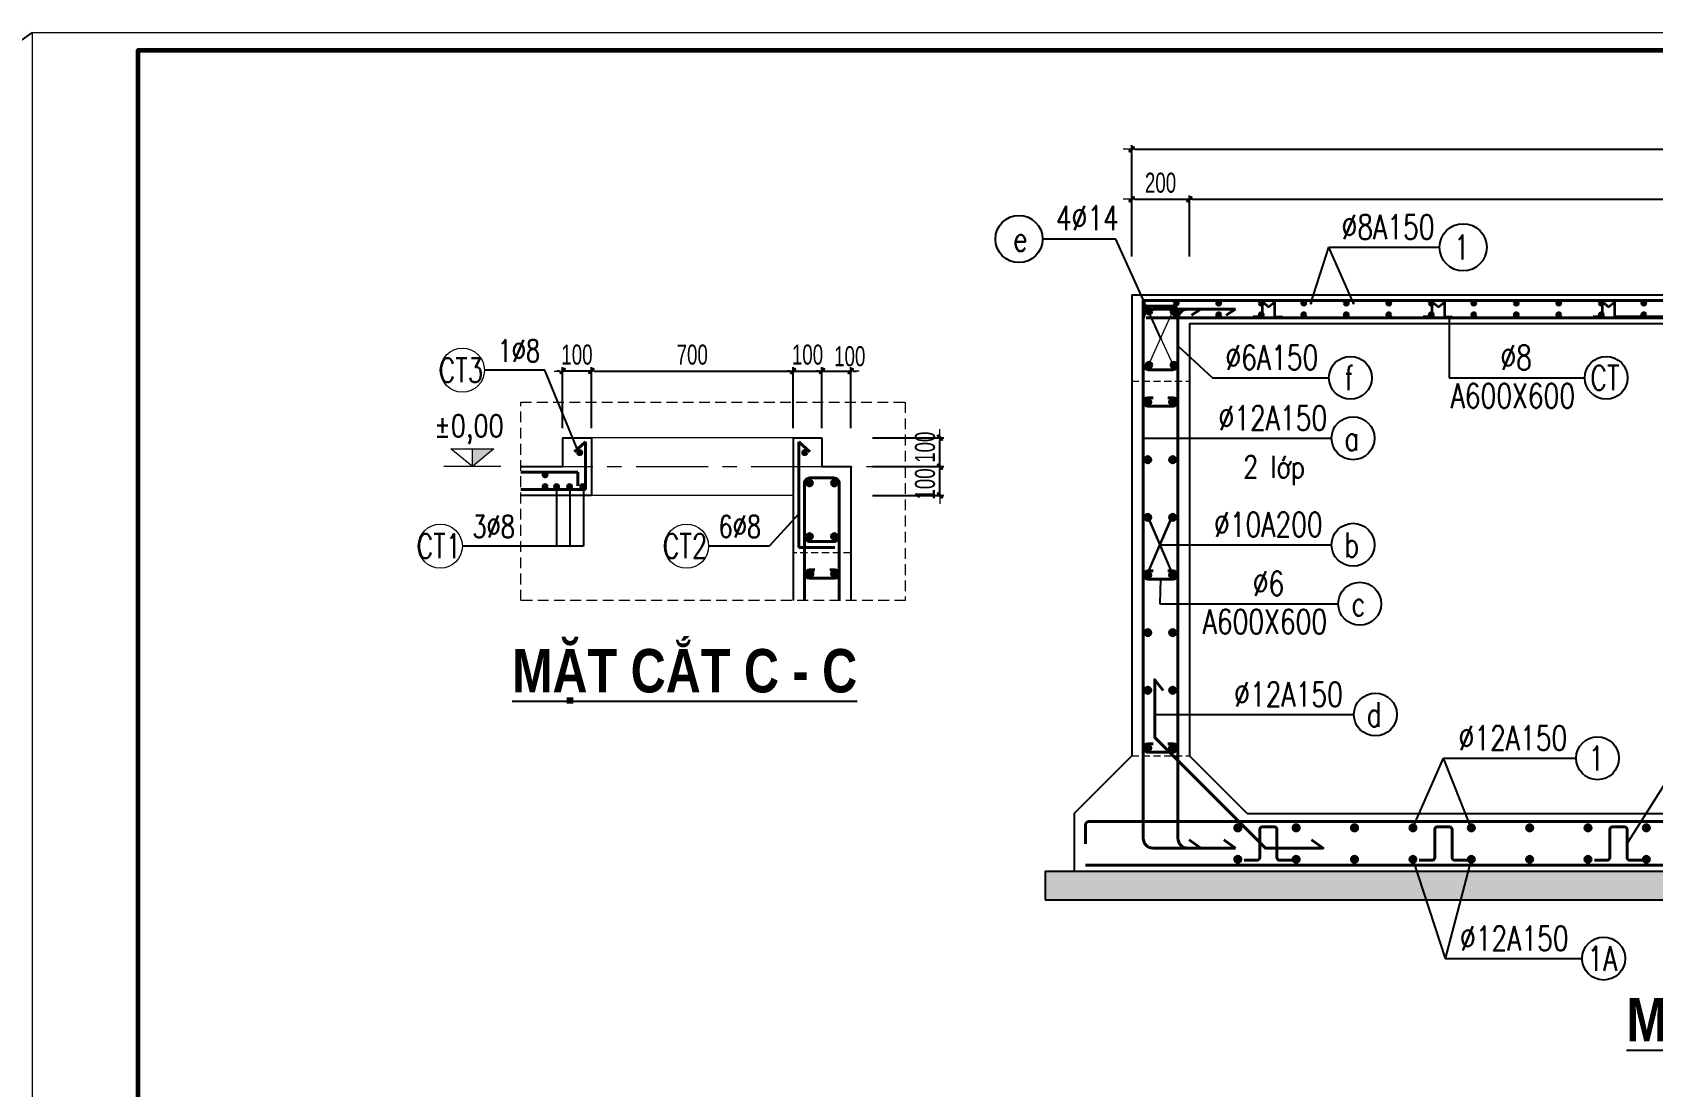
# Model space of a CAD drawing. Header units: millimetres. Extents: x -85362 to 12792, y -54701 to -36522.
# Drawn here: x -38622 to -27378, y -43838 to -36522 of the extents above; entities that cross this region are included whole.
import ezdxf
from ezdxf.enums import TextEntityAlignment as Align

# ---------------------------------------------------------------- set-up
doc = ezdxf.new("R2010")
doc.units = ezdxf.units.MM
doc.header["$MEASUREMENT"] = 0
doc.header["$PDMODE"] = 32
for name, pattern in [('CENTERX2', [4, 2.5, -0.5, 0.5, -0.5]), ('DASHDOT', [1, 0.5, -0.25, 0, -0.25]), ('HIDDEN', [0.375, 0.25, -0.125])]:
    doc.linetypes.add(name, pattern=pattern)
doc.layers.get('Defpoints').update_dxf_attribs({"color": 1})
for name, color, linetype, lineweight in [('06', 6, 'Continuous', 40), ('EG Net dam2', 6, 'Continuous', 35), ('EG Text2', 7, 'Continuous', 20), ('Khungten_LCDI', 7, 'Continuous', 5), ('LC Dim', 8, 'Continuous', 18), ('LC Hatch', 252, 'Continuous', 9), ('LC MANH DUT', 35, 'HIDDEN', 5), ('LC Net dam 1', 30, 'Continuous', 30), ('LC Net dam2', 6, 'Continuous', 40), ('LC Net manh', 239, 'Continuous', 5), ('LC Net thay', 7, 'Continuous', 25), ('LC Net truc', 79, 'DASHDOT', 13), ('LC Text1', 3, 'Continuous', 20), ('LC Text2', 7, 'Continuous', 25), ('Thep', 3, 'Continuous', 40)]:
    doc.layers.add(name, color=color, linetype=linetype, lineweight=lineweight)
doc.layers.add('KCS_Plotter', color=11, linetype='Continuous', plot=False)
doc.styles.add('HOATBIF', font='hoatbif.shx', dxfattribs={"width": 0.7})
doc.styles.add('Khungten', font='', dxfattribs={"width": 0.9, "height": 5000})
doc.styles.add('LC 1', font='')
doc.styles.add('LC 3', font='vnsimli.shx', dxfattribs={"width": 0.75})
doc.styles.add('LC3', font='', dxfattribs={"width": 0.8})
doc.styles.add('T1', font='Vnsimli.shx', dxfattribs={"width": 0.8})
doc.styles.add('Title', font='', dxfattribs={"width": 0.8})
doc.styles.get('Khungten').set_extended_font_data('.VnAvantH')
doc.styles.get('LC 1').set_extended_font_data('.VnAvantH', bold=True)
doc.styles.get('LC3').set_extended_font_data('.VnArialH', bold=True)
doc.styles.get('Title').set_extended_font_data('.VnBlackH')
doc.dimstyles.new('MONG', dxfattribs={"dimscale": 50, "dimtxt": 2.5, "dimasz": 0.35, "dimexe": 0.5, "dimexo": 0, "dimgap": 0.8, "dimtad": 1, "dimdec": 0, "dimzin": 0, "dimdsep": 46, "dimtxsty": 'HOATBIF', "dimblk1": 'DOT', "dimblk2": 'DOT', "dimsah": 1, "dimcen": -1, "dimdle": 1, "dimclrd": 256, "dimclre": 256, "dimclrt": 4, "dimadec": 3, "dimazin": 2, "dimtfac": 0.333333, "dimtdec": 0, "dimtix": 1, "dimtmove": 2, "dimatfit": 3, "dimldrblk": 'DOT', "dimfxl": 1, "dimtvp": 0.833333, "dimtolj": 1, "dimtzin": 0, "dimarcsym": 0})

# ---------------------------------------------------------------- blocks, each defined once
blk = doc.blocks.new('thep1')
at = {"layer": '06'}
for p, q in [((-38351, -70262), (-38267, -70346)), ((-38351, -70346), (-38267, -70262)), ((-38309, -70244), (-38309, -70364)), ((-38369, -70304), (-38249, -70304))]:
    blk.add_line(p, q, dxfattribs=at)
blk.add_circle((-38309, -70304), 60, dxfattribs=at)
blk = doc.blocks.new('DOT')
at = {"layer": 'LC Dim'}
blk.add_line((-3, 0), (3, 0), dxfattribs=at)
at = {"layer": 'LC Dim', "color": 4}
blk.add_line((-1, -1), (1, 1), dxfattribs=at)
blk.add_lwpolyline([(0.5, 1), (-1, -0.5), (-0.5, -1), (1, 0.5)], close=True, dxfattribs=at)
blk = doc.blocks.new('*D178')
at = {"layer": 'Defpoints', "color": 0, "ltscale": 2, "transparency": 16777216}
for p in [(-33143, -38872), (-33343, -39269), (-33143, -39269)]:
    blk.add_point(p, dxfattribs=at)
at = {"layer": 'LC Dim', "lineweight": -2, "ltscale": 2, "transparency": 16777216}
for p, q in [((-33363, -38872), (-33382, -38872)), ((-33343, -39269), (-33343, -38845)), ((-33343, -38872), (-33143, -38872)), ((-33143, -39269), (-33143, -38845)), ((-33124, -38872), (-33104, -38872))]:
    blk.add_line(p, q, dxfattribs=at)
at = {"layer": 'LC Dim', "lineweight": -2, "ltscale": 2, "transparency": 16777216, "xscale": 19.46, "yscale": 19.46, "zscale": 19.46}
blk.add_blockref('DOT', (-33343, -38872), dxfattribs=at)
at = {"layer": 'LC Dim', "lineweight": -2, "ltscale": 2, "transparency": 16777216, "xscale": 19.46, "yscale": 19.46, "zscale": 19.46, "rotation": 180}
blk.add_blockref('DOT', (-33143, -38872), dxfattribs=at)
at = {"layer": 'LC Dim', "color": 4, "ltscale": 2, "transparency": 16777216, "insert": (-33243, -38759), "char_height": 139, "attachment_point": 5, "style": 'HOATBIF'}
blk.add_mtext('\\A1;100', dxfattribs=at)
blk = doc.blocks.new('*D179')
at = {"layer": 'Defpoints', "color": 0, "ltscale": 2, "transparency": 16777216}
for p in [(-32791, -39535), (-32324, -39535), (-32791, -39735)]:
    blk.add_point(p, dxfattribs=at)
at = {"layer": 'LC Dim', "lineweight": -2, "ltscale": 2, "transparency": 16777216}
for p, q in [((-32791, -39535), (-32297, -39535)), ((-32324, -39715), (-32324, -39554)), ((-32791, -39735), (-32297, -39735))]:
    blk.add_line(p, q, dxfattribs=at)
at = {"layer": 'LC Dim', "lineweight": -2, "ltscale": 2, "transparency": 16777216, "xscale": 19.46, "yscale": 19.46, "zscale": 19.46}
for p, rotation in [((-32324, -39535), 90), ((-32324, -39735), 270)]:
    blk.add_blockref('DOT', p, dxfattribs=dict(at, rotation=rotation))
at = {"layer": 'LC Dim', "color": 4, "ltscale": 2, "transparency": 16777216, "insert": (-32427, -39656), "char_height": 139, "attachment_point": 5, "rotation": 90, "style": 'HOATBIF'}
blk.add_mtext('\\A1;100', dxfattribs=at)
blk = doc.blocks.new('Caodo1')
at = {"layer": 'LC Text1'}
blk.add_hatch(color=4, dxfattribs=at).paths.add_polyline_path([(0, 200), (0, 0), (243, 200)])
at = {"layer": 'LC Text1', "color": 4}
for p, q in [((0, 0), (0, 200)), ((324, 0), (-324, 0))]:
    blk.add_line(p, q, dxfattribs=at)
blk.add_lwpolyline([(-243, 200), (243, 200), (0, 0), (0, 0)], close=True, dxfattribs=at)
at = {"layer": 'LC Text1', "color": 4, "style": 'T1', "width": 0.8}
blk.add_attdef('%%P0,00', text='', height=250, dxfattribs=at).set_placement((-39, 460), align=Align.MIDDLE_CENTER)
blk = doc.blocks.new('lcdi fix')
at = {"layer": 'Defpoints', "lineweight": 0}
blk.add_lwpolyline([(-1200, -14850), (-1200, 14850), (40800, 14850), (40800, -14850)], close=True, dxfattribs=at)
at = {"layer": 'Khungten_LCDI', "color": 5, "lineweight": 60}
blk.add_lwpolyline([(0, -14650), (0, 14650), (40600, 14650), (40600, -14650)], close=True, dxfattribs=at)
at = {"color": 7, "style": 'Khungten', "width": 0.8}
for tag, p in [('REVISION', (39499, -10746)), ('NGAYHT', (39546, -11609))]:
    blk.add_attdef(tag, text='', height=200, dxfattribs=at).set_placement(p, align=Align.CENTER)
at = {"layer": 'LC Text1', "style": 'Title', "width": 1.485915}
for tag, p, p2 in [('TENBANVE1', (36913, -8886), (40339, -8886)), ('TENBANVE2', (36913, -9562), (40339, -9562))]:
    blk.add_attdef(tag, text='', height=250, dxfattribs=at).set_placement(p, p2, align=Align.FIT)
at = {"layer": 'LC Text1', "style": 'Title', "width": 0.7}
blk.add_attdef('SOBANVE', text='', height=250, dxfattribs=at).set_placement((39562, -13896), align=Align.CENTER)
blk = doc.blocks.new('*U128')
at = {"layer": 'Thep'}
for p, xscale, yscale, zscale, rotation in [((25223, 13791), -0.3599999999860302, 0.3600000000558794, 0.36, 270), ((-25223, 13791), 0.3599999999860302, 0.3599999999860302, 0.3599999999860302, 90.00000000000001)]:
    blk.add_blockref('thep1', p, dxfattribs=dict(at, xscale=xscale, yscale=yscale, zscale=zscale, rotation=rotation))
blk = doc.blocks.new('*U127')
at = {"layer": 'LC Net dam 1', "color": 0, "linetype": 'ByBlock', "lineweight": -2, "transparency": 16777216}
for p in [(0, 2400), (0, 2000), (0, 1600), (0, 1200), (0, 800), (0, 400), (0, 0)]:
    blk.add_blockref('*U128', p, dxfattribs=at)
blk = doc.blocks.new('*D150')
at = {"layer": 'Defpoints', "color": 0, "ltscale": 2, "transparency": 16777216}
for p in [(-30593, -37680), (-30993, -38077), (-30593, -38077)]:
    blk.add_point(p, dxfattribs=at)
at = {"layer": 'LC Dim', "lineweight": -2, "ltscale": 2, "transparency": 16777216}
for p, q in [((-30993, -38077), (-30993, -37653)), ((-30593, -38077), (-30593, -37653)), ((-30973, -37680), (-30612, -37680))]:
    blk.add_line(p, q, dxfattribs=at)
at = {"layer": 'LC Dim', "lineweight": -2, "ltscale": 2, "transparency": 16777216, "xscale": 19.46, "yscale": 19.46, "zscale": 19.46, "rotation": 180}
blk.add_blockref('DOT', (-30993, -37680), dxfattribs=at)
at = {"layer": 'LC Dim', "lineweight": -2, "ltscale": 2, "transparency": 16777216, "xscale": 19.46, "yscale": 19.46, "zscale": 19.46}
blk.add_blockref('DOT', (-30593, -37680), dxfattribs=at)
at = {"layer": 'LC Dim', "color": 4, "ltscale": 2, "transparency": 16777216, "insert": (-30793, -37566), "char_height": 139, "attachment_point": 5, "style": 'HOATBIF'}
blk.add_mtext('\\A1;200', dxfattribs=at)
blk = doc.blocks.new('*D151')
at = {"layer": 'Defpoints', "color": 0, "ltscale": 2, "transparency": 16777216}
for p in [(-22393, -37680), (-30593, -38077), (-22393, -38077)]:
    blk.add_point(p, dxfattribs=at)
at = {"layer": 'LC Dim', "lineweight": -2, "ltscale": 2, "transparency": 16777216}
for p, q in [((-30593, -38077), (-30593, -37653)), ((-22393, -38077), (-22393, -37653)), ((-30573, -37680), (-22412, -37680))]:
    blk.add_line(p, q, dxfattribs=at)
at = {"layer": 'LC Dim', "lineweight": -2, "ltscale": 2, "transparency": 16777216, "xscale": 19.46, "yscale": 19.46, "zscale": 19.46, "rotation": 180}
blk.add_blockref('DOT', (-30593, -37680), dxfattribs=at)
at = {"layer": 'LC Dim', "lineweight": -2, "ltscale": 2, "transparency": 16777216, "xscale": 19.46, "yscale": 19.46, "zscale": 19.46}
blk.add_blockref('DOT', (-22393, -37680), dxfattribs=at)
at = {"layer": 'LC Dim', "color": 4, "ltscale": 2, "transparency": 16777216, "insert": (-26493, -37566), "char_height": 139, "attachment_point": 5, "style": 'HOATBIF'}
blk.add_mtext('\\A1;4100', dxfattribs=at)
blk = doc.blocks.new('*D153')
at = {"layer": 'Defpoints', "color": 0, "ltscale": 2, "transparency": 16777216}
for p in [(-21993, -37333), (-30993, -38077), (-21993, -38077)]:
    blk.add_point(p, dxfattribs=at)
at = {"layer": 'LC Dim', "lineweight": -2, "ltscale": 2, "transparency": 16777216}
for p, q in [((-30993, -38077), (-30993, -37305)), ((-21993, -38077), (-21993, -37305)), ((-30973, -37333), (-22012, -37333))]:
    blk.add_line(p, q, dxfattribs=at)
at = {"layer": 'LC Dim', "lineweight": -2, "ltscale": 2, "transparency": 16777216, "xscale": 19.46, "yscale": 19.46, "zscale": 19.46, "rotation": 180}
blk.add_blockref('DOT', (-30993, -37333), dxfattribs=at)
at = {"layer": 'LC Dim', "lineweight": -2, "ltscale": 2, "transparency": 16777216, "xscale": 19.46, "yscale": 19.46, "zscale": 19.46}
blk.add_blockref('DOT', (-21993, -37333), dxfattribs=at)
at = {"layer": 'LC Dim', "color": 4, "ltscale": 2, "transparency": 16777216, "insert": (-26493, -37219), "char_height": 139, "attachment_point": 5, "style": 'HOATBIF'}
blk.add_mtext('\\A1;4500', dxfattribs=at)
blk = doc.blocks.new('TIEUDE1')
at = {"layer": 'LC Text2', "color": 7, "style": 'LC 1'}
blk.add_attdef('TIªU§Ò', text='', height=5, dxfattribs=at).set_placement((0, 0), align=Align.BOTTOM_CENTER)
blk.add_attdef('TL', text='', height=3, dxfattribs=at).set_placement((0, -2), align=Align.TOP_CENTER)
blk = doc.blocks.new('*D136')
at = {"layer": 'Defpoints', "color": 0, "ltscale": 2, "transparency": 16777216}
for p in [(-33343, -38872), (-34743, -39269), (-33343, -39269)]:
    blk.add_point(p, dxfattribs=at)
at = {"layer": 'LC Dim', "lineweight": -2, "ltscale": 2, "transparency": 16777216}
for p, q in [((-34743, -39269), (-34743, -38845)), ((-34724, -38872), (-33363, -38872)), ((-33343, -39269), (-33343, -38845))]:
    blk.add_line(p, q, dxfattribs=at)
at = {"layer": 'LC Dim', "lineweight": -2, "ltscale": 2, "transparency": 16777216, "xscale": 19.46, "yscale": 19.46, "zscale": 19.46, "rotation": 180}
blk.add_blockref('DOT', (-34743, -38872), dxfattribs=at)
at = {"layer": 'LC Dim', "lineweight": -2, "ltscale": 2, "transparency": 16777216, "xscale": 19.46, "yscale": 19.46, "zscale": 19.46}
blk.add_blockref('DOT', (-33343, -38872), dxfattribs=at)
at = {"layer": 'LC Dim', "color": 4, "ltscale": 2, "transparency": 16777216, "insert": (-34043, -38759), "char_height": 139, "attachment_point": 5, "style": 'HOATBIF'}
blk.add_mtext('\\A1;700', dxfattribs=at)
blk = doc.blocks.new('*D137')
at = {"layer": 'Defpoints', "color": 0, "ltscale": 2, "transparency": 16777216}
for p in [(-34943, -38872), (-34943, -39269), (-34743, -39269)]:
    blk.add_point(p, dxfattribs=at)
at = {"layer": 'LC Dim', "lineweight": -2, "ltscale": 2, "transparency": 16777216}
for p, q in [((-34963, -38872), (-34982, -38872)), ((-34943, -39269), (-34943, -38845)), ((-34743, -38872), (-34943, -38872)), ((-34743, -39269), (-34743, -38845)), ((-34724, -38872), (-34704, -38872))]:
    blk.add_line(p, q, dxfattribs=at)
at = {"layer": 'LC Dim', "lineweight": -2, "ltscale": 2, "transparency": 16777216, "xscale": 19.46, "yscale": 19.46, "zscale": 19.46}
blk.add_blockref('DOT', (-34943, -38872), dxfattribs=at)
at = {"layer": 'LC Dim', "lineweight": -2, "ltscale": 2, "transparency": 16777216, "xscale": 19.46, "yscale": 19.46, "zscale": 19.46, "rotation": 180}
blk.add_blockref('DOT', (-34743, -38872), dxfattribs=at)
at = {"layer": 'LC Dim', "color": 4, "ltscale": 2, "transparency": 16777216, "insert": (-34843, -38759), "char_height": 139, "attachment_point": 5, "style": 'HOATBIF'}
blk.add_mtext('\\A1;100', dxfattribs=at)
blk = doc.blocks.new('*D138')
at = {"layer": 'Defpoints', "color": 0, "ltscale": 2, "transparency": 16777216}
for p in [(-32791, -39335), (-32324, -39335), (-32791, -39535)]:
    blk.add_point(p, dxfattribs=at)
at = {"layer": 'LC Dim', "lineweight": -2, "ltscale": 2, "transparency": 16777216}
for p, q in [((-32791, -39335), (-32297, -39335)), ((-32324, -39515), (-32324, -39354)), ((-32791, -39535), (-32297, -39535))]:
    blk.add_line(p, q, dxfattribs=at)
at = {"layer": 'LC Dim', "lineweight": -2, "ltscale": 2, "transparency": 16777216, "xscale": 19.46, "yscale": 19.46, "zscale": 19.46}
for p, rotation in [((-32324, -39335), 90), ((-32324, -39535), 270)]:
    blk.add_blockref('DOT', p, dxfattribs=dict(at, rotation=rotation))
at = {"layer": 'LC Dim', "color": 4, "ltscale": 2, "transparency": 16777216, "insert": (-32427, -39401), "char_height": 139, "attachment_point": 5, "rotation": 90, "style": 'HOATBIF'}
blk.add_mtext('\\A1;100', dxfattribs=at)
blk = doc.blocks.new('*D139')
at = {"layer": 'Defpoints', "color": 0, "ltscale": 2, "transparency": 16777216}
for p in [(-32943, -38872), (-33143, -39269), (-32943, -39269)]:
    blk.add_point(p, dxfattribs=at)
at = {"layer": 'LC Dim', "lineweight": -2, "ltscale": 2, "transparency": 16777216}
for p, q in [((-33163, -38872), (-33182, -38872)), ((-33143, -39269), (-33143, -38845)), ((-33143, -38872), (-32943, -38872)), ((-32943, -39269), (-32943, -38845)), ((-32924, -38872), (-32904, -38872))]:
    blk.add_line(p, q, dxfattribs=at)
at = {"layer": 'LC Dim', "lineweight": -2, "ltscale": 2, "transparency": 16777216, "xscale": 19.46, "yscale": 19.46, "zscale": 19.46}
blk.add_blockref('DOT', (-33143, -38872), dxfattribs=at)
at = {"layer": 'LC Dim', "lineweight": -2, "ltscale": 2, "transparency": 16777216, "xscale": 19.46, "yscale": 19.46, "zscale": 19.46, "rotation": 180}
blk.add_blockref('DOT', (-32943, -38872), dxfattribs=at)
at = {"layer": 'LC Dim', "color": 4, "ltscale": 2, "transparency": 16777216, "insert": (-32950, -38770), "char_height": 139, "attachment_point": 5, "style": 'HOATBIF'}
blk.add_mtext('\\A1;100', dxfattribs=at)
blk = doc.blocks.new('*U125')
at = {"layer": 'LC Net dam2', "ltscale": 2}
blk.add_lwpolyline([(167, -116), (79, -116, -0.414214), (60, -97), (60, 97, 0.414214), (42, 116), (-42, 116, 0.414214), (-60, 97), (-60, -97, -0.414214), (-79, -116), (-167, -116)], format="xyb", dxfattribs=at)
blk = doc.blocks.new('*U126')
at = {"layer": 'LC Net thay', "color": 0, "linetype": 'ByBlock', "lineweight": -2, "transparency": 16777216}
for p in [(0, 0), (1215, 0), (2430, 0), (3645, 0), (4860, 0), (6075, 0), (7290, 0)]:
    blk.add_blockref('*U125', p, dxfattribs=at)
blk = doc.blocks.new('*U123')
at = {"layer": 'Thep', "xscale": -0.3599999999860302, "yscale": 0.3600000000558794, "zscale": 0.36, "rotation": 180}
blk.add_blockref('thep1', (13791, -25200), dxfattribs=at)
at = {"layer": 'Thep', "xscale": 0.3599999999860302, "yscale": 0.3600000000558794, "zscale": 0.36}
blk.add_blockref('thep1', (13791, 25200), dxfattribs=at)
blk = doc.blocks.new('*U124')
at = {"layer": 'LC Net thay', "color": 0, "linetype": 'ByBlock', "lineweight": -2, "transparency": 16777216}
for p in [(0, 0), (405, 0), (810, 0), (1215, 0), (1620, 0), (2025, 0), (2430, 0), (2835, 0), (3240, 0), (3645, 0), (4050, 0), (4455, 0), (4860, 0), (5265, 0), (5670, 0), (6075, 0), (6480, 0), (6885, 0), (7290, 0), (7695, 0), (8100, 0), (8505, 0)]:
    blk.add_blockref('*U123', p, dxfattribs=at)

msp = doc.modelspace()

# ---------------------------------------------------------------- hatches: boundary and pattern name
at = {"layer": 'LC Hatch', "ltscale": 2}
h = msp.add_hatch(dxfattribs=at)
h.set_pattern_fill('AR-CONC', color=256, scale=20)
h.set_pattern_definition([(50, (3995.79, -30424.54), (143.45204, -12.55043), [15, -165]), (355, (3995.79, -30424.54), (-27.75027, 150.4384), [12, -132]), (100.4514, (4007.74, -30425.58), (115.7019, 137.8879), [12.74804, -140.2284]), (46.1842, (3995.79, -30384.54), (213.4482, -33.1038), [22.5, -247.5]), (96.6356, (4013.57, -30387.3), (186.9325, 194.8236), [19.122, -210.3426]), (351.1842, (3995.79, -30384.54), (186.9324, 194.8237), [18, -198]), (21, (4015.79, -30394.54), (119.3814, -80.52378), [15, -165]), (326, (4015.79, -30394.54), (48.66307, 145.03), [12, -132]), (71.4514, (4025.74, -30401.25), (168.04453, 64.5061), [12.74804, -140.2284]), (37.5, (3995.787, -30424.535), (2.43197, 66.57877), [0, -130.4, 0, -134, 0, -132.5]), (7.5, (3995.79, -30424.535), (52.61391, 78.88234), [0, -76.4, 0, -127.4, 0, -50.5]), (327.5, (3951.187, -30424.535), (106.76449, -4.510974), [0, -50, 0, -156, 0, -207]), (317.5, (3931.19, -30424.535), (116.63723, 20.021), [0, -65, 0, -103.6, 0, -147])])
h.paths.add_polyline_path([(-21392.9, -42342.6), (-31592.9, -42342.6), (-31592.9, -42542.6), (-21392.9, -42542.6)])

# ---------------------------------------------------------------- linework, layer by layer
at = {"layer": 'EG Net dam2', "linetype": 'Continuous', "elevation": 0}
for points in [[(-30150.2, -38494), (-30085.8, -38494), (-30085.8, -38392.9), (-30043.1, -38427), (-30001.9, -38393.3), (-30001.9, -38494.9), (-29947.7, -38494.9)], [(-28971.3, -38494), (-28906.9, -38494), (-28906.9, -38392.9), (-28864.2, -38427), (-28823, -38393.3), (-28823, -38494.9), (-28768.8, -38494.9)], [(-27790.6, -38494), (-27726.2, -38494), (-27726.2, -38392.9), (-27683.5, -38427), (-27642.2, -38393.3), (-27642.2, -38494.9), (-27588.1, -38494.9)], [(-26437.7, -38494), (-26502.1, -38494), (-26502.1, -38392.9), (-26544.8, -38427), (-26586, -38393.3), (-26586, -38494.9), (-27640.1, -38494.9)]]:
    msp.add_lwpolyline(points, dxfattribs=at)
at = {"layer": 'EG Text2', "ltscale": 100}
for centre in [(-35638.1, -38866.4), (-35791.2, -40087.1), (-34082.8, -40087.1)]:
    msp.add_circle(centre, 153.1, dxfattribs=at)
at = {"layer": 'KCS_Plotter', "ltscale": 2}
msp.add_line((-61992.2, -53048), (-38622, -36522), dxfattribs=at)
at = {"layer": 'LC Dim', "ltscale": 2}
for p, q in [((-30879.2, -38457.3), (-30706.6, -38827.9)), ((-30873.2, -38827.9), (-30706.6, -38457.3)), ((-34858.7, -40087.1), (-35638.1, -40087.1))]:
    msp.add_line(p, q, dxfattribs=at)
at = {"layer": 'LC MANH DUT', "ltscale": 200}
for p, q in [((-30992.9, -38942.6), (-30592.9, -38942.6)), ((-32943.1, -40134.6), (-33343.1, -40134.6)), ((-32943.1, -40134.6), (-33343.1, -40134.6)), ((-30992.9, -41542.6), (-30592.9, -41542.6))]:
    msp.add_line(p, q, dxfattribs=at)
at = {"layer": 'LC MANH DUT', "ltscale": 300}
msp.add_lwpolyline([(-35233.2, -39088), (-32564.5, -39088), (-32564.5, -40465.4), (-35233.2, -40465.4)], close=True, dxfattribs=at)
at = {"layer": 'LC Net dam2'}
for p, q in [((-30913.2, -38382.9), (-22072.5, -38382.9)), ((-30913.2, -38468.4), (-30913.2, -38382.9)), ((-30844.3, -38442.6), (-30513.2, -38442.6)), ((-30272.5, -38442.6), (-30603.6, -38442.6)), ((-30513.2, -38442.6), (-30578, -38484.5)), ((-30337.3, -38484.5), (-30272.5, -38442.6)), ((-30913.2, -38511.5), (-30913.2, -42114.4)), ((-30893.4, -38502.3), (-22108.4, -38502.3)), ((-30672.5, -38511.5), (-30672.5, -42114.4)), ((-34783.4, -39364), (-34860.4, -39431.9)), ((-34783.4, -39364), (-34783.4, -39694.3)), ((-33302.8, -39364), (-33302.8, -40096.7)), ((-33302.8, -39364), (-33225.8, -39431.9)), ((-35233.2, -39575), (-34837.6, -39575)), ((-34837.6, -39575), (-34837.6, -39669.1)), ((-35233.2, -39694.3), (-34783.4, -39694.3)), ((-33263.5, -39703.5), (-33263.5, -40465.4)), ((-33022.8, -39703.5), (-33022.8, -40465.4)), ((-33302.8, -40096.7), (-33054.1, -40096.7)), ((-30513.2, -42183.3), (-30593.4, -42125.6)), ((-30272.5, -42183.3), (-30352.7, -42125.6)), ((-30513.2, -42183.3), (-30844.3, -42183.3)), ((-30603.6, -42183.3), (-30272.5, -42183.3))]:
    msp.add_line(p, q, dxfattribs=at)
at = {"layer": 'LC Net dam2', "ltscale": 2}
for points in [[(-30875.7, -38863), (-30710.1, -38863, 0.4142136), (-30672.5, -38825.4), (-30672.5, -38459.8, 0.4142136), (-30710.1, -38422.3), (-30875.7, -38422.3, 0.4142136), (-30913.2, -38459.8), (-30913.2, -38825.4, 0.4142136)], [(-33060.3, -40055), (-33225.9, -40055, -0.4142136), (-33263.5, -40017.4), (-33263.5, -39651.8, -0.4142136), (-33225.9, -39614.3), (-33060.3, -39614.3, -0.4142136), (-33022.8, -39651.8), (-33022.8, -40017.4, -0.4142136)]]:
    msp.add_lwpolyline(points, format="xyb", close=True, dxfattribs=at)
at = {"layer": 'LC Net dam2'}
for points in [[(-30845.3, -39057.5), (-30881.3, -39057.5, 1), (-30881.3, -39115.1), (-30705.6, -39115.1, 1), (-30705.6, -39057.5), (-30741.6, -39057.5)], [(-33088.9, -40252.5), (-33052.9, -40252.5, -1), (-33052.9, -40310.1), (-33228.7, -40310.1, -1), (-33228.7, -40252.5), (-33192.7, -40252.5)], [(-33088.9, -40252.5), (-33052.9, -40252.5, -1), (-33052.9, -40310.1), (-33228.7, -40310.1, -1), (-33228.7, -40252.5), (-33192.7, -40252.5)], [(-30845.3, -40258.7), (-30881.3, -40258.7, 1), (-30881.3, -40316.3), (-30705.6, -40316.3, 1), (-30705.6, -40258.7), (-30741.6, -40258.7)], [(-30845.3, -41458.7), (-30881.3, -41458.7, 1), (-30881.3, -41516.3), (-30705.6, -41516.3, 1), (-30705.6, -41458.7), (-30741.6, -41458.7)], [(-31313.2, -42153.9), (-31313.2, -42022.1, -0.4142136), (-31289.9, -41998.8), (-21695.9, -41998.8, -0.4142136), (-21672.5, -42022.1), (-21672.5, -42135.5)]]:
    msp.add_lwpolyline(points, format="xyb", dxfattribs=at)
for points in [[(-30775.8, -41088.7), (-30833.6, -41014.5), (-30833.6, -41414.5), (-30064.8, -42183.3), (-29664.8, -42183.3), (-29745, -42125.6)], [(-21672.5, -42301.5), (-31313.2, -42301.5)]]:
    msp.add_lwpolyline(points, dxfattribs=at)
for centre, start, end in [((-30844.3, -38511.5), 90, 180), ((-30603.6, -38511.5), 90, 180), ((-30844.3, -42114.4), 180, 270), ((-30603.6, -42114.4), 180, 270)]:
    msp.add_arc(centre, 68.9, start, end, dxfattribs=at)
at = {"layer": 'LC Net manh', "ltscale": 2}
for p, q in [((-33343.1, -39334.6), (-34743.1, -39334.6)), ((-34743.1, -39734.6), (-33343.1, -39734.6))]:
    msp.add_line(p, q, dxfattribs=at)
at = {"layer": 'LC Net thay'}
for p, q in [((-30992.9, -38342.6), (-30992.9, -41542.6)), ((-30992.9, -38342.6), (-21992.9, -38342.6)), ((-30592.9, -38542.6), (-30592.9, -41542.6)), ((-30592.9, -38542.6), (-22392.9, -38542.6)), ((-34943.1, -39334.6), (-34943.1, -39534.6)), ((-34943.1, -39334.6), (-34743.1, -39334.6)), ((-34743.1, -39334.6), (-34743.1, -39734.6)), ((-33343.1, -39334.6), (-33343.1, -40465.4)), ((-33343.1, -39334.6), (-33143.1, -39334.6)), ((-33143.1, -39334.6), (-33143.1, -39534.6)), ((-35233.2, -39534.6), (-34943.1, -39534.6)), ((-33143.1, -39534.6), (-32943.1, -39534.6)), ((-32943.1, -39534.6), (-32943.1, -40465.4)), ((-35233.2, -39734.6), (-34743.1, -39734.6)), ((-31392.9, -41942.6), (-30992.9, -41542.6)), ((-30192.9, -41942.6), (-30592.9, -41542.6)), ((-31392.9, -41942.6), (-31392.9, -42342.6)), ((-30192.9, -41942.6), (-22792.9, -41942.6)), ((-31592.9, -42342.6), (-21392.9, -42342.6)), ((-31592.9, -42342.6), (-31592.9, -42542.6)), ((-31392.9, -42342.6), (-21592.9, -42342.6)), ((-31592.9, -42542.6), (-21392.9, -42542.6))]:
    msp.add_line(p, q, dxfattribs=at)
at = {"layer": 'LC Net truc', "linetype": 'CENTERX2', "ltscale": 200}
msp.add_line((-35233.2, -39534.6), (-32564.5, -39534.6), dxfattribs=at)
at = {"layer": 'LC Text2', "linetype": 'ByBlock'}
for centre, radius in [((-31775.6, -37956.1), 163.7), ((-28693, -38013.5), 163.7), ((-29475.1, -38919.1), 148.9), ((-27700.3, -38919.1), 148.9), ((-29456.9, -39338.9), 148.9), ((-29456.9, -40077.9), 148.9), ((-29410.9, -40486.9), 148.9), ((-29301.9, -41256), 148.9), ((-27760.6, -41559.8), 148.9), ((-27718, -42949.7), 148.9)]:
    msp.add_circle(centre, radius, dxfattribs=at)

# ---------------------------------------------------------------- block references
at = {"layer": 'LC Net dam 1'}
msp.add_blockref('*U127', (-30795.2, -41487.5), dxfattribs=at)
at = {"layer": 'LC Net thay', "xscale": 0.6120766616163446, "yscale": 0.6120766616163446, "zscale": 0.6120766616163446}
msp.add_blockref('lcdi fix', (-37887.5, -45611.3), dxfattribs=at)
at = {"layer": 'LC Net thay'}
for name, p in [('*U124', (-30256.6, -42151.9)), ('*U126', (-30045.1, -42151.2))]:
    msp.add_blockref(name, p, dxfattribs=at)
at = {"layer": 'LC Text1'}
ref = msp.add_blockref('Caodo1', (-35568.7, -39534.6), dxfattribs=dict(at, xscale=0.6120766457405166, yscale=0.6120766457405166, zscale=0.6120766457405166))
ref.add_attrib('%%P0,00', '%%p0,00', dxfattribs={"layer": 'LC Text2', "color": 4, "height": 153.02, "style": 'T1', "width": 0.8}).set_placement((-35592.6, -39253.4), align=Align.MIDDLE_CENTER)
at = {"layer": 'LC Text2'}
ref = msp.add_blockref('TIEUDE1', (-34095.8, -41193.3), dxfattribs=dict(at, xscale=61.20766457416995, yscale=61.20766457416995, zscale=61.20766457416995))
ref.add_attrib('TIªU§Ò', '%%UmÆt C¾T C - C', dxfattribs={"color": 7, "height": 301.412, "style": 'LC3', "width": 0.8}).set_placement((-34095.8, -41193.3), align=Align.BOTTOM_CENTER)
at = {"layer": 'LC Text2', "linetype": 'ByBlock'}
ref = msp.add_blockref('TIEUDE1', (-26362, -43614.9), dxfattribs=dict(at, xscale=61.20766457416995, yscale=61.20766457416995, zscale=61.20766457416995))
ref.add_attrib('TIªU§Ò', '%%UmÆt C¾T B - B', dxfattribs={"color": 7, "height": 301.412, "style": 'LC3', "width": 0.8}).set_placement((-26362, -43614.9), align=Align.BOTTOM_CENTER)
at = {"layer": 'Thep'}
for p, xscale, yscale, zscale in [((-18163.1, -15132.2), 0.3317759999871255, 0.3317759999871255, 0.3317759999871255), ((-43410.4, -15132.2), -0.3317759999871255, 0.3317759999871255, 0.3317759999871255), ((-21857.8, -22284), 0.2303999999910594, 0.2303999999910594, 0.2303999999910594), ((-21562.8, -22284), 0.2303999999910594, 0.2303999999910594, 0.2303999999910594), ((-21267.8, -22284), 0.2303999999910594, 0.2303999999910594, 0.2303999999910594), ((-20972.8, -22284), 0.2303999999910594, 0.2303999999910594, 0.2303999999910594), ((-20677.8, -22284), 0.2303999999910594, 0.2303999999910594, 0.2303999999910594), ((-20382.8, -22284), 0.2303999999910594, 0.2303999999910594, 0.2303999999910594), ((-20087.8, -22284), 0.2303999999910594, 0.2303999999910594, 0.2303999999910594), ((-19792.8, -22284), 0.2303999999910594, 0.2303999999910594, 0.2303999999910594), ((-19497.8, -22284), 0.2303999999910594, 0.2303999999910594, 0.2303999999910594), ((-19202.8, -22284), 0.2303999999910594, 0.2303999999910594, 0.2303999999910594), ((-18907.8, -22284), 0.2303999999910594, 0.2303999999910594, 0.2303999999910594), ((-18612.8, -22284), 0.2303999999910594, 0.2303999999910594, 0.2303999999910594), ((-18163.1, -15505.4), 0.3317759999871255, 0.3317759999871255, 0.3317759999871255), ((-43410.4, -15505.4), -0.3317759999871255, 0.3317759999871255, 0.3317759999871255), ((-26237.2, -23476), 0.2303999999910594, 0.2303999999910594, 0.2303999999910594), ((-26158.1, -23476), 0.2303999999910594, 0.2303999999910594, 0.2303999999910594), ((-26067.9, -23476), 0.2303999999910594, 0.2303999999910594, 0.2303999999910594), ((-43630.6, -23476), -0.2303999999910594, 0.2303999999910594, 0.2303999999910594), ((-20519.4, -16324.2), 0.3317759999871255, 0.3317759999871255, 0.3317759999871255), ((-45766.8, -16324.2), -0.3317759999871255, 0.3317759999871255, 0.3317759999871255)]:
    msp.add_blockref('thep1', p, dxfattribs=dict(at, xscale=xscale, yscale=yscale, zscale=zscale))
for p, xscale, yscale, zscale, rotation in [((-21857.8, -54599), -0.2303999999910594, 0.2304000000357629, 0.2304, 180), ((-21562.8, -54599), -0.2303999999910594, 0.2304000000357629, 0.2304, 180), ((-21267.8, -54599), -0.2303999999910594, 0.2304000000357629, 0.2304, 180), ((-20972.8, -54599), -0.2303999999910594, 0.2304000000357629, 0.2304, 180), ((-20677.8, -54599), -0.2303999999910594, 0.2304000000357629, 0.2304, 180), ((-20382.8, -54599), -0.2303999999910594, 0.2304000000357629, 0.2304, 180), ((-20087.8, -54599), -0.2303999999910594, 0.2304000000357629, 0.2304, 180), ((-19792.8, -54599), -0.2303999999910594, 0.2304000000357629, 0.2304, 180), ((-19497.8, -54599), -0.2303999999910594, 0.2304000000357629, 0.2304, 180), ((-19202.8, -54599), -0.2303999999910594, 0.2304000000357629, 0.2304, 180), ((-18907.8, -54599), -0.2303999999910594, 0.2304000000357629, 0.2304, 180), ((-18612.8, -54599), -0.2303999999910594, 0.2304000000357629, 0.2304, 180), ((-25997.4, -55636.5), -0.2303999999910594, 0.2304000000357629, 0.2304, 180), ((-42088.8, -55636.5), 0.2303999999910594, 0.2303999999910594, 0.2303999999910594, 180), ((-26237.2, -55791), -0.2303999999910594, 0.2304000000357629, 0.2304, 180), ((-20519.4, -63345.1), -0.3317759999871255, 0.3317759999871255, 0.3317759999871255, 180), ((-45766.8, -63345.1), 0.3317759999871255, 0.3317759999871255, 0.3317759999871255, 180), ((-7917.5, -26488.3), -0.3599999999860302, 0.3599999999860302, 0.3599999999860302, 270), ((-58364.1, -26488.3), 0.3599999999860302, 0.3599999999860302, 0.3599999999860302, 90.00000000000001)]:
    msp.add_blockref('thep1', p, dxfattribs=dict(at, xscale=xscale, yscale=yscale, zscale=zscale, rotation=rotation))

# ---------------------------------------------------------------- texts
at = {"layer": 'LC Text1', "color": 3, "style": 'LC 3', "width": 0.8}
msp.add_text('2 líp', height=153.02, dxfattribs=at).set_placement((-30004.6, -39613.4), align=Align.CENTER)
at = {"layer": 'LC Text2', "linetype": 'ByBlock', "style": 'LC 3', "width": 0.75}
for s, height, p in [('4%%C14', 170.02, (-31519.6, -37895.1)), ('%%C8A150', 170.02, (-29536.8, -37958)), ('1%%C8', 152.78, (-35393.3, -38807.6)), ('%%C6A150', 170.02, (-30343, -38863.6)), ('%%C8', 170.02, (-28434.5, -38863.6)), ('A600X600', 170.02, (-28779.7, -39129.1)), ('%%C12A150', 170.02, (-30390.9, -39283.5)), ('3%%C8', 152.78, (-35568.2, -40028.3)), ('6%%C8', 152.78, (-33859.8, -40028.3)), ('%%C10A200', 170.02, (-30421.9, -40022.5)), ('%%C6', 170.02, (-30153.1, -40431.5)), ('A600X600', 170.02, (-30500.4, -40696.9)), ('%%C12A150', 170.02, (-30281.9, -41200.6)), ('%%C12A150', 170.02, (-28724.8, -41504.3)), ('%%C12A150', 170.02, (-28715.1, -42894.2))]:
    msp.add_text(s, height=height, dxfattribs=at).set_placement(p)
for s, height, p in [('e', 170, (-31766.4, -37956.1)), ('1', 170, (-28702.2, -38013.5)), ('f', 170, (-29483.5, -38919.1)), ('CT', 170.02, (-27708.7, -38919.1)), ('a', 170, (-29465.3, -39338.9)), ('b', 170, (-29465.3, -40077.9)), ('c', 170, (-29419.3, -40486.9)), ('d', 170, (-29310.3, -41256)), ('1', 170, (-27769, -41559.8)), ('1A', 170.02, (-27726.4, -42949.7))]:
    msp.add_text(s, height=height, dxfattribs=at).set_placement(p, align=Align.MIDDLE_CENTER)
at = {"layer": 'LC Text2', "ltscale": 100, "style": 'LC 3', "width": 0.75}
for s, p in [('CT3', (-35646.7, -38866.4)), ('CT1', (-35799.8, -40087.1)), ('CT2', (-34091.4, -40087.1))]:
    msp.add_text(s, height=168.06, dxfattribs=at).set_placement(p, align=Align.MIDDLE_CENTER)

# ---------------------------------------------------------------- dimensions: what is measured, and where the dimension line sits
at = {"layer": 'LC Dim', "ltscale": 2}
for base, p1, p2, picture, middle in [((-21992.9, -37333), (-30992.9, -38077.4), (-21992.9, -38077.4), '*D153', (-26492.9, -37219)), ((-30592.9, -37680.5), (-30992.9, -38077.4), (-30592.9, -38077.4), '*D150', (-30792.9, -37566.5)), ((-22392.9, -37680.5), (-30592.9, -38077.4), (-22392.9, -38077.4), '*D151', (-26492.9, -37566.5)), ((-34943.1, -38872.5), (-34743.1, -39269.4), (-34943.1, -39269.4), '*D137', (-34843.1, -38758.5)), ((-33343.1, -38872.5), (-34743.1, -39269.4), (-33343.1, -39269.4), '*D136', (-34043.1, -38758.5)), ((-33143.1, -38872.5), (-33343.1, -39269.4), (-33143.1, -39269.4), '*D178', (-33243.1, -38758.5))]:
    dim = msp.add_linear_dim(base=base, p1=p1, p2=p2, dimstyle='MONG', override={"dimscale": 55.6, "dimlfac": 0.5}, dxfattribs=at)
    dim.commit()
    dim.dimension.update_dxf_attribs({"geometry": picture, "text_midpoint": middle})
dim = msp.add_linear_dim(base=(-32943.1, -38872.5), p1=(-33143.1, -39269.4), p2=(-32943.1, -39269.4), dimstyle='MONG', override={"dimscale": 55.6, "dimlfac": 0.5}, dxfattribs=at)
dim.commit()
dim.dimension.update_dxf_attribs({"geometry": '*D139', "text_midpoint": (-32949.7, -38770), "dimtype": 160})
for base, p1, p2, picture, middle in [((-32324.4, -39334.6), (-32791.4, -39534.6), (-32791.4, -39334.6), '*D138', (-32426.9, -39401.3)), ((-32324.4, -39534.6), (-32791.4, -39734.6), (-32791.4, -39534.6), '*D179', (-32426.9, -39656))]:
    dim = msp.add_linear_dim(base=base, p1=p1, p2=p2, angle=90, dimstyle='MONG', override={"dimscale": 55.6, "dimlfac": 0.5}, dxfattribs=at)
    dim.commit()
    dim.dimension.update_dxf_attribs({"geometry": picture, "text_midpoint": middle, "dimtype": 160})

# ---------------------------------------------------------------- leaders
for points in [[(-30791.4, -38645.9), (-31103.8, -37956.1), (-31611.9, -37956.1)], [(-29749.2, -38401), (-29625.8, -38013.5), (-28856.7, -38013.5)], [(-29454.2, -38401), (-29625.8, -38013.5), (-28856.7, -38013.5)], [(-28791.2, -38502.3), (-28791.2, -38919.1), (-27849.1, -38919.1)], [(-30672.5, -38698.1), (-30432, -38919.1), (-29624, -38919.1)], [(-34829.4, -39438.9), (-35065, -38866.4), (-35485, -38866.4)], [(-30913.2, -39338.9), (-30645.2, -39338.9), (-29886, -39338.9)], [(-30672.5, -39338.9), (-30404.5, -39338.9), (-29605.8, -39338.9)], [(-34798.1, -39674), (-34798.1, -40087.1), (-35638.1, -40087.1)], [(-34891.3, -39674), (-34891.3, -40087.1), (-35638.1, -40087.1)], [(-34984.5, -39674), (-34984.5, -40087.1), (-35638.1, -40087.1)], [(-33302.8, -39864.3), (-33509.7, -40087.1), (-33929.7, -40087.1)], [(-30881.3, -39882.2), (-30709.1, -40282.2)], [(-30881.3, -40273.6), (-30709.1, -39873.6)], [(-30712.8, -39882.2), (-30885.1, -40282.2)], [(-30712.8, -40273.6), (-30885.1, -39873.6)], [(-30797.1, -40077.9), (-30404.5, -40077.9), (-29605.8, -40077.9)], [(-30793.4, -40316.3), (-30797.1, -40486.9), (-29559.8, -40486.9)], [(-30833.6, -41256), (-30295.5, -41256), (-29450.8, -41256)], [(-29041.6, -42042.3), (-28828.5, -41559.8), (-27909.5, -41559.8)], [(-28636.6, -42042.3), (-28828.5, -41559.8), (-27909.5, -41559.8)], [(-27554.8, -42151.2), (-27179.1, -41559.8), (-26178.2, -41559.8)], [(-29041.6, -42263), (-28818.9, -42949.7), (-27866.8, -42949.7)], [(-28636.6, -42261.5), (-28818.9, -42949.7), (-27866.8, -42949.7)]]:
    msp.add_leader(points, dimstyle='MONG', override={"dimscale": 55.6, "dimlfac": 0.5}, dxfattribs=at)

doc.saveas('drawing.dxf')
